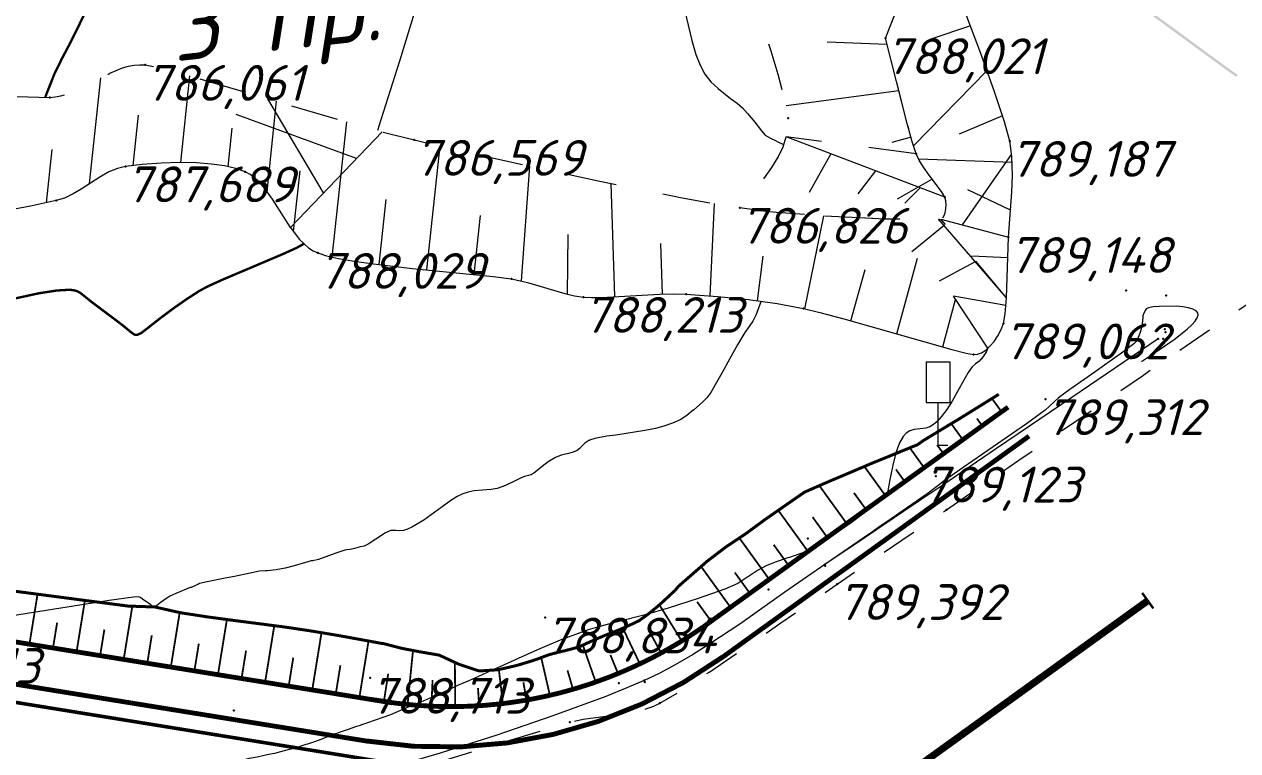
# Model space of a CAD drawing. Header units: metres. Extents: x 629572 to 645168, y 4785785 to 4790166.
# Drawn here: x 634550.4 to 634601.2, y 4788249.6 to 4788280 of the extents above; entities that cross this region are included whole.
import ezdxf

# ---------------------------------------------------------------- set-up
doc = ezdxf.new("R2010")
doc.units = ezdxf.units.M
for name, pattern in [('Сплошная', [0]), ('Сплошная_0_50', [0]), ('Штриховая 1.5-1.5', [3, 1.5, -1.5]), ('Штриховая 2', [4, 2, -2]), ('Штриховая 2_0_50', [2, 1, -1]), ('Штрихпунктирная 2', [10, 5, -2.5, 0, -2.5])]:
    doc.linetypes.add(name, pattern=pattern)
doc.layers.get('0').update_dxf_attribs({"linetype": 'CONTINUOUS'})
for name, color, linetype in [('Горизонтали', 7, 'CONTINUOUS'), ('Границы частей обочин', 7, 'CONTINUOUS'), ('Дороги  грунтовые_полевые и лесные', 7, 'CONTINUOUS'), ('Дорожн. знаки (прочие)', 7, 'CONTINUOUS'), ('Дорожные полосы', 7, 'CONTINUOUS'), ('Нурсултан', 7, 'CONTINUOUS'), ('Общая поверхность по верху_ ПЧ или ДП_откосы', 7, 'CONTINUOUS'), ('ПК57+22_00', 7, 'CONTINUOUS'), ('Проезжие части улиц и тротуаров (без бортового камня)', 7, 'CONTINUOUS'), ('Риска для шага 20 м', 7, 'CONTINUOUS'), ('Тротуары и пешеходные дорожки (бордюр)', 7, 'CONTINUOUS'), ('Укрепленная часть обочины', 7, 'CONTINUOUS')]:
    doc.layers.add(name, color=color, linetype=linetype)
doc.layers.add('ЛЭП в.напряж.', color=10, linetype='SIL_KAB_VYSVOLT', lineweight=13)
doc.styles.add('ISOCPEUR', font='isocpeui.ttf')
doc.styles.get("Standard").update_dxf_attribs({"font": 'isocpeui.ttf'})
doc.linetypes.add('SIL_KAB_VYSVOLT', pattern='A,1.5,["<<",Standard,S=1.6,R=0,X=-1.5,Y=-0.8],5,0,1.5,[">>",Standard,S=1.6,R=0,X=-2.14,Y=-0.8],-2,8,-2', length=20)

# ---------------------------------------------------------------- blocks, each defined once
blk = doc.blocks.new('15 - 206.3.а знаки дорожн прочие')
at = {"color": 7, "linetype": 'Continuous', "lineweight": 0, "true_color": 0xffffff, "flags": 128}
blk.add_lwpolyline([(0.5, 3.5), (-0.5, 3.5), (-0.5, 1.8), (0, 1.8), (0.5, 1.8), (0.5, 3.5)], close=True, dxfattribs=at)
at = {"color": 7, "linetype": 'Continuous', "lineweight": 0, "flags": 128}
blk.add_lwpolyline([(0.4, 0), (0, 0), (0, 1.8)], dxfattribs=at)
at = {"color": 7, "style": 'ISOCPEUR', "flags": 1}
for tag in ['X', 'Отметка', 'Имя объекта CREDO-III', 'Код объекта CREDO-III', 'Номер', 'Примечание', 'Y']:
    blk.add_attdef(tag, (0, 0), '', height=2.5, dxfattribs=at)
blk = doc.blocks.new('Риска для шага 20 м')
at = {"color": 7, "linetype": 'Continuous', "lineweight": 0, "const_width": 0.1, "flags": 128}
blk.add_lwpolyline([(0, 0.4), (0, -0.4)], dxfattribs=at)

msp = doc.modelspace()

# ---------------------------------------------------------------- hatches: boundary and pattern name
at = {"layer": 'Дороги  грунтовые_полевые и лесные'}
msp.add_hatch(color=7, dxfattribs=at).paths.add_polyline_path([(634597.088, 4788280.777), (634597.323, 4788280.61), (634597.893, 4788280.197), (634599.034, 4788279.361), (634600.133, 4788278.553), (634600.136, 4788278.551), (634600.139, 4788278.549), (634600.659, 4788278.171), (634600.668, 4788278.165), (634601.127, 4788277.835), (634601.186, 4788277.917), (634600.726, 4788278.246), (634600.718, 4788278.252), (634600.198, 4788278.63), (634600.195, 4788278.632), (634600.192, 4788278.634), (634599.094, 4788279.441), (634599.093, 4788279.442), (634597.955, 4788280.276), (634597.955, 4788280.276), (634597.952, 4788280.278), (634597.949, 4788280.281), (634597.949, 4788280.281), (634597.385, 4788280.688), (634597.385, 4788280.688), (634597.377, 4788280.694), (634597.377, 4788280.694), (634597.146, 4788280.859)])

# ---------------------------------------------------------------- linework, layer by layer
at = {"layer": 'Горизонтали', "color": 34, "linetype": 'Сплошная', "lineweight": 0, "const_width": 0.1, "flags": 128}
for points, elevation in [([(634568.261, 4788318.598), (634568.232, 4788318.577), (634568.197, 4788318.526), (634568.184, 4788318.42), (634568.22, 4788318.026), (634568.242, 4788317.892), (634568.33, 4788317.202), (634568.339, 4788316.575), (634568.27, 4788315.94), (634568.122, 4788315.301), (634568.002, 4788314.931), (634567.848, 4788314.528), (634567.441, 4788313.625), (634566.904, 4788312.599), (634566.211, 4788311.397), (634565.806, 4788310.744), (634565.5, 4788310.344), (634565.122, 4788309.973), (634564.537, 4788309.503), (634563.095, 4788308.438), (634561.461, 4788307.236), (634560.275, 4788306.333), (634559.118, 4788305.402), (634558.129, 4788304.54), (634557.292, 4788303.735), (634556.601, 4788302.98), (634556.24, 4788302.528), (634555.948, 4788302.105), (634555.715, 4788301.694), (634555.532, 4788301.283), (634555.397, 4788300.862), (634555.308, 4788300.425), (634555.264, 4788299.968), (634555.265, 4788299.485), (634555.302, 4788299.034), (634555.373, 4788298.539), (634555.478, 4788298.004), (634555.615, 4788297.434), (634555.786, 4788296.827), (634555.984, 4788296.207), (634556.203, 4788295.594), (634556.427, 4788295.035), (634556.705, 4788294.441), (634556.989, 4788293.953), (634557.085, 4788293.79), (634557.115, 4788293.687), (634557.095, 4788293.556), (634557.002, 4788293.32), (634556.811, 4788292.842), (634556.646, 4788292.341), (634556.475, 4788291.72), (634556.278, 4788290.915), (634555.82, 4788288.803), (634555.432, 4788286.755), (634555.43, 4788286.742), (634555.202, 4788285.51), (634555.134, 4788285.265), (634555.06, 4788285.116), (634555.058, 4788285.113), (634554.927, 4788284.897), (634554.783, 4788284.641), (634554.594, 4788284.268), (634554.174, 4788283.363), (634553.738, 4788282.383), (634553.424, 4788281.675), (634552.897, 4788280.515), (634552.57, 4788279.831), (634552.273, 4788279.24), (634551.969, 4788278.664), (634551.947, 4788278.624), (634551.639, 4788278.005), (634551.307, 4788277.169), (634551.237, 4788276.984)], 786), ([(634562.07, 4788270.849), (634562.021, 4788270.814), (634561.763, 4788270.672), (634561.219, 4788270.425), (634559.911, 4788269.869), (634558.675, 4788269.345), (634558.041, 4788269.058), (634557.679, 4788268.861), (634557.175, 4788268.535), (634556.632, 4788268.156), (634556.076, 4788267.743), (634555.539, 4788267.321), (634555.512, 4788267.299), (634555.257, 4788267.105), (634555.096, 4788267.029), (634555.03, 4788267.025), (634554.964, 4788267.043), (634554.813, 4788267.152), (634554.804, 4788267.159), (634554.523, 4788267.394), (634554.15, 4788267.68), (634553.803, 4788267.938), (634553.576, 4788268.107), (634553.177, 4788268.409), (634552.814, 4788268.7), (634552.809, 4788268.705), (634552.681, 4788268.803), (634552.56, 4788268.862), (634552.416, 4788268.901), (634552.243, 4788268.917), (634551.718, 4788268.886), (634550.968, 4788268.77), (634550.1, 4788268.581), (634549.993, 4788268.556), (634549.024, 4788268.334), (634548.044, 4788268.128), (634547.117, 4788267.95), (634546.295, 4788267.807), (634545.581, 4788267.693), (634544.862, 4788267.59), (634544.202, 4788267.512), (634543.87, 4788267.488), (634543.624, 4788267.498), (634543.388, 4788267.543), (634543.081, 4788267.641), (634543.063, 4788267.647), (634542.69, 4788267.757), (634542.298, 4788267.81), (634541.692, 4788267.826), (634540.96, 4788267.852), (634540.743, 4788267.882), (634540.55, 4788267.928), (634540.156, 4788268.091), (634539.301, 4788268.525), (634537.654, 4788269.41), (634537.402, 4788269.548), (634536.369, 4788270.108), (634535.789, 4788270.385), (634535.573, 4788270.457), (634535.432, 4788270.463), (634535.349, 4788270.408), (634535.291, 4788270.268), (634535.189, 4788269.933), (634535.11, 4788269.674), (634535.023, 4788269.443), (634534.899, 4788269.286), (634534.758, 4788269.175), (634534.586, 4788269.079), (634534.387, 4788268.999), (634534.163, 4788268.935), (634533.845, 4788268.877), (634533.366, 4788268.816), (634532.857, 4788268.748), (634532.488, 4788268.663), (634532.138, 4788268.529), (634532.109, 4788268.517), (634531.634, 4788268.329), (634531.515, 4788268.288), (634531.267, 4788268.197), (634531.223, 4788268.177), (634530.998, 4788268.091), (634530.715, 4788268.033), (634530.176, 4788267.973), (634529.433, 4788267.887), (634529.192, 4788267.837), (634528.964, 4788267.769), (634528.29, 4788267.492), (634528.258, 4788267.478), (634527.208, 4788267.023), (634526.251, 4788266.608), (634525.517, 4788266.284), (634525.515, 4788266.283), (634525.436, 4788266.253), (634525.389, 4788266.262), (634525.359, 4788266.313), (634525.342, 4788266.413), (634525.348, 4788266.806), (634525.407, 4788267.622), (634525.585, 4788269.794), (634525.844, 4788272.829), (634526.008, 4788274.702), (634526.021, 4788274.854), (634526.028, 4788274.928), (634526.035, 4788275.006), (634526.035, 4788275.01), (634526.036, 4788275.022)], 788)]:
    msp.add_lwpolyline(points, dxfattribs=dict(at, elevation=elevation))
at = {"layer": 'Горизонтали', "color": 34, "linetype": 'Сплошная', "lineweight": 0, "true_color": 0xa55200, "flags": 128}
for points, elevation in [([(634573.004, 4788318.704), (634572.941, 4788318.659), (634572.895, 4788318.614), (634572.864, 4788318.546), (634572.84, 4788318.315), (634572.864, 4788317.948), (634572.94, 4788317.447), (634573.147, 4788316.396), (634573.385, 4788315.201), (634573.54, 4788314.313), (634573.643, 4788313.552), (634573.692, 4788312.921), (634573.689, 4788312.332), (634573.628, 4788311.774), (634573.513, 4788311.238), (634573.314, 4788310.593), (634573.142, 4788310.04), (634573.007, 4788309.399), (634572.892, 4788308.517), (634572.789, 4788307.728), (634572.662, 4788307.16), (634572.427, 4788306.401), (634572.178, 4788305.621), (634572.091, 4788305.331), (634571.747, 4788304.241), (634571.421, 4788303.385), (634571.056, 4788302.614), (634570.649, 4788301.928), (634570.233, 4788301.356), (634569.723, 4788300.754), (634569.119, 4788300.12), (634568.299, 4788299.324), (634567.699, 4788298.742), (634567.203, 4788298.199), (634567.033, 4788297.969), (634566.904, 4788297.752), (634566.811, 4788297.541), (634566.75, 4788297.328), (634566.72, 4788297.103), (634566.718, 4788296.857), (634566.753, 4788296.537), (634566.827, 4788296.218), (634566.94, 4788295.904), (634567.09, 4788295.595), (634567.278, 4788295.295), (634567.502, 4788295.002), (634567.762, 4788294.719), (634568.058, 4788294.445), (634568.625, 4788294.007), (634569.348, 4788293.533), (634570.218, 4788293.028), (634571.351, 4788292.424), (634571.663, 4788292.261), (634572.132, 4788292.005), (634572.392, 4788291.841), (634572.498, 4788291.736), (634572.511, 4788291.691), (634572.503, 4788291.636), (634572.437, 4788291.474), (634572.287, 4788291.242), (634571.664, 4788290.465), (634571.322, 4788290.066), (634570.388, 4788288.963), (634569.68, 4788288.068), (634569.09, 4788287.245), (634568.624, 4788286.499), (634568.414, 4788286.112), (634568.222, 4788285.714), (634567.881, 4788284.873), (634567.593, 4788283.959), (634567.281, 4788282.737), (634567.161, 4788282.246), (634566.703, 4788280.55), (634566.079, 4788278.497), (634565.294, 4788276.044), (634565.148, 4788275.593)], 786.5), ([(634576.996, 4788292.422), (634576.993, 4788292.009), (634576.963, 4788290.916), (634576.886, 4788290.05), (634576.783, 4788289.442), (634576.605, 4788288.665), (634576.473, 4788288.097), (634576.334, 4788287.368), (634576.194, 4788286.417), (634576.186, 4788286.36), (634576.183, 4788286.336), (634576.098, 4788285.56), (634576.099, 4788285.293), (634576.128, 4788285.062), (634576.191, 4788284.834), (634576.296, 4788284.593), (634576.446, 4788284.324), (634576.702, 4788283.921), (634576.702, 4788283.921), (634577.038, 4788283.382), (634577.293, 4788282.908), (634577.513, 4788282.41), (634577.698, 4788281.887), (634577.877, 4788281.246), (634578.098, 4788280.301), (634578.317, 4788279.367), (634578.487, 4788278.774), (634578.665, 4788278.323), (634578.872, 4788277.946), (634579.112, 4788277.636), (634579.419, 4788277.346), (634579.948, 4788276.935), (634580.218, 4788276.731), (634580.438, 4788276.536), (634580.653, 4788276.304), (634580.963, 4788275.938), (634581.203, 4788275.626), (634581.231, 4788275.587), (634581.392, 4788275.395), (634581.619, 4788275.264), (634581.647, 4788275.251), (634581.821, 4788275.166), (634581.919, 4788275.117), (634582.13, 4788275.017), (634582.171, 4788274.997)], 787), ([(634581.217, 4788268.432), (634581.155, 4788268.265), (634580.997, 4788267.85), (634580.882, 4788267.596), (634580.756, 4788267.416), (634580.547, 4788267.133), (634580.248, 4788266.632), (634579.761, 4788265.754), (634579.699, 4788265.642), (634579.111, 4788264.607), (634578.949, 4788264.383), (634578.785, 4788264.225), (634578.779, 4788264.221), (634578.387, 4788263.878), (634578.383, 4788263.874), (634578.112, 4788263.65), (634577.836, 4788263.474), (634577.518, 4788263.324), (634577.156, 4788263.199), (634576.795, 4788263.107), (634576.351, 4788263.017), (634575.132, 4788262.832), (634574.764, 4788262.781), (634574.263, 4788262.692), (634574.032, 4788262.61), (634574.031, 4788262.609), (634574.011, 4788262.598), (634573.84, 4788262.487), (634573.675, 4788262.322), (634573.654, 4788262.299), (634573.524, 4788262.186), (634573.35, 4788262.112), (634573.16, 4788262.064), (634572.846, 4788261.983), (634572.612, 4788261.894), (634572.298, 4788261.709), (634571.933, 4788261.417), (634571.902, 4788261.391), (634571.704, 4788261.227), (634571.58, 4788261.159), (634571.477, 4788261.135), (634571.31, 4788261.095), (634571.146, 4788261.028), (634570.945, 4788260.924), (634570.518, 4788260.712), (634570.17, 4788260.594), (634569.914, 4788260.549), (634569.555, 4788260.519), (634569.201, 4788260.488), (634568.954, 4788260.444), (634568.725, 4788260.368), (634568.488, 4788260.25), (634568.23, 4788260.087), (634567.86, 4788259.821), (634567.859, 4788259.82), (634567.089, 4788259.268), (634566.595, 4788258.967), (634566.41, 4788258.884), (634566.242, 4788258.834), (634566.09, 4788258.815), (634565.926, 4788258.825), (634565.921, 4788258.825), (634565.708, 4788258.825), (634565.491, 4788258.736), (634565.086, 4788258.473), (634564.763, 4788258.259), (634564.599, 4788258.177), (634564.449, 4788258.142), (634564.386, 4788258.131), (634564.186, 4788258.078), (634564.015, 4788258.032), (634563.871, 4788258.016), (634563.787, 4788258.01), (634563.41, 4788257.883), (634563.41, 4788257.883), (634562.677, 4788257.619), (634562.439, 4788257.566), (634562.371, 4788257.556), (634562.095, 4788257.475), (634562.035, 4788257.456), (634561.669, 4788257.347), (634561.283, 4788257.253), (634560.909, 4788257.185), (634560.552, 4788257.148), (634560.461, 4788257.143), (634560.205, 4788257.122), (634559.894, 4788257.059), (634559.823, 4788257.043), (634559.161, 4788256.906), (634558.768, 4788256.831), (634558.022, 4788256.687), (634557.7, 4788256.604), (634557.7, 4788256.604), (634557.627, 4788256.567), (634557.555, 4788256.535), (634557.345, 4788256.45), (634557.312, 4788256.438), (634556.705, 4788256.194), (634556.454, 4788256.076), (634556.327, 4788255.995), (634556.189, 4788255.901), (634556.048, 4788255.799), (634555.912, 4788255.694), (634555.905, 4788255.688), (634555.8, 4788255.621), (634555.728, 4788255.651), (634555.726, 4788255.653), (634555.655, 4788255.71), (634555.56, 4788255.781), (634555.477, 4788255.84), (634555.415, 4788255.885), (634555.315, 4788255.959), (634555.223, 4788256.031), (634555.223, 4788256.031), (634555.147, 4788256.048), (634554.935, 4788256.034), (634553.918, 4788255.897), (634548.971, 4788255.118), (634547.67, 4788254.903), (634547.669, 4788254.903), (634547.57, 4788254.881), (634547.47, 4788254.86), (634547.376, 4788254.842), (634546.811, 4788254.748), (634544.821, 4788254.421), (634544.309, 4788254.337), (634544.288, 4788254.335), (634544.27, 4788254.334), (634544.253, 4788254.338), (634544.253, 4788254.338), (634543.957, 4788254.317), (634543.601, 4788254.285), (634543.185, 4788254.248), (634542.832, 4788254.215), (634542.832, 4788254.215), (634542.697, 4788254.203), (634542.635, 4788254.197), (634542.568, 4788254.191), (634542.562, 4788254.191), (634542.552, 4788254.19)], 788.5), ([(634597.214, 4788267.828), (634597.212, 4788267.79), (634597.196, 4788267.604), (634597.166, 4788267.4), (634597.125, 4788267.218), (634597.077, 4788267.056), (634597.024, 4788266.912), (634596.967, 4788266.784), (634596.833, 4788266.649), (634596.373, 4788266.305), (634595.082, 4788265.386), (634594.162, 4788264.732), (634593.684, 4788264.383), (634593.501, 4788264.227), (634593.499, 4788264.225), (634593.308, 4788264.036), (634593.122, 4788263.866), (634592.338, 4788263.303), (634590.504, 4788262.033), (634589.69, 4788261.469), (634588.93, 4788260.937), (634588.93, 4788260.937), (634588.926, 4788260.934), (634588.826, 4788260.858), (634588.756, 4788260.799), (634588.755, 4788260.798), (634588.215, 4788260.401), (634586.494, 4788259.2), (634586.297, 4788259.063), (634585.807, 4788258.72), (634585.807, 4788258.72), (634585.791, 4788258.708), (634585.778, 4788258.698), (634585.761, 4788258.686), (634585.499, 4788258.508), (634584.425, 4788257.774), (634584.236, 4788257.645), (634584.176, 4788257.604), (634584.166, 4788257.597), (634584.156, 4788257.59), (634584.156, 4788257.59)], 789.5), ([(634597.156, 4788265.907), (634597.74, 4788266.296), (634598.528, 4788266.837), (634599.069, 4788267.262), (634599.264, 4788267.444), (634599.406, 4788267.604), (634599.496, 4788267.741), (634599.532, 4788267.856), (634599.515, 4788267.955), (634599.442, 4788268.04), (634599.315, 4788268.11), (634599.134, 4788268.165), (634598.895, 4788268.205), (634598.607, 4788268.228), (634597.918, 4788268.221), (634597.642, 4788268.197), (634597.457, 4788268.161), (634597.355, 4788268.115), (634597.307, 4788268.045), (634597.307, 4788268.043), (634597.23, 4788267.864), (634597.214, 4788267.828)], 789.5), ([(634590.715, 4788266.461), (634590.708, 4788266.44), (634590.66, 4788266.325), (634590.559, 4788266.158), (634590.45, 4788266.027), (634590.449, 4788266.026), (634590.448, 4788266.025), (634590.34, 4788265.911), (634590.201, 4788265.81), (634590.194, 4788265.807), (634590.06, 4788265.692), (634589.892, 4788265.448), (634589.517, 4788264.774), (634589.229, 4788264.25), (634589.008, 4788263.894), (634588.772, 4788263.594), (634588.597, 4788263.401), (634588.445, 4788263.268), (634588.289, 4788263.174), (634588.128, 4788263.118), (634587.887, 4788263.089), (634587.637, 4788263.061), (634587.457, 4788263.005), (634587.302, 4788262.907), (634587.172, 4788262.764), (634587.026, 4788262.5), (634586.888, 4788262.125), (634586.759, 4788261.644), (634586.628, 4788261.02), (634586.561, 4788260.664), (634586.53, 4788260.495), (634586.521, 4788260.432), (634586.517, 4788260.405), (634586.515, 4788260.396), (634586.515, 4788260.394)], 789), ([(634586.515, 4788260.394), (634586.423, 4788260.314), (634585.969, 4788259.922), (634585.467, 4788259.51), (634585.035, 4788259.182), (634584.637, 4788258.902), (634584.178, 4788258.592), (634583.774, 4788258.336), (634583.623, 4788258.246), (634583.433, 4788258.131), (634583.389, 4788258.104), (634583.09, 4788257.941), (634582.419, 4788257.707), (634582.341, 4788257.683), (634581.811, 4788257.51), (634581.432, 4788257.354), (634581.078, 4788257.16), (634580.66, 4788256.878), (634580.629, 4788256.857), (634580.244, 4788256.617), (634579.704, 4788256.379), (634578.59, 4788255.976), (634577.334, 4788255.574), (634576.361, 4788255.298), (634575.203, 4788255.002), (634575.138, 4788254.986), (634574.462, 4788254.812), (634573.982, 4788254.665), (634572.804, 4788254.237), (634572.047, 4788253.916), (634571.857, 4788253.83), (634571.047, 4788253.465), (634570.737, 4788253.328), (634570.278, 4788253.124), (634569.933, 4788252.965), (634569.379, 4788252.712), (634569.009, 4788252.55), (634568.512, 4788252.333), (634568.015, 4788252.106), (634567.323, 4788251.793), (634566.672, 4788251.52), (634566.468, 4788251.437), (634566.143, 4788251.301), (634565.695, 4788251.115), (634565.06, 4788250.878), (634564.737, 4788250.769), (634564.67, 4788250.747), (634564.568, 4788250.712), (634564.382, 4788250.65), (634564.273, 4788250.614), (634563.882, 4788250.484), (634563.232, 4788250.256), (634562.921, 4788250.134), (634562.823, 4788250.094), (634562.472, 4788249.963), (634562.217, 4788249.879), (634562.158, 4788249.86), (634562.068, 4788249.831), (634561.792, 4788249.744), (634561.527, 4788249.67), (634561.45, 4788249.652), (634561.239, 4788249.6), (634561.091, 4788249.56), (634560.846, 4788249.495), (634560.673, 4788249.458), (634560.531, 4788249.428), (634560.357, 4788249.387), (634560.108, 4788249.33), (634559.949, 4788249.301), (634559.784, 4788249.273), (634559.565, 4788249.227), (634559.294, 4788249.171), (634559.055, 4788249.146), (634559.055, 4788249.146), (634559.046, 4788249.146), (634558.891, 4788249.148), (634558.889, 4788249.149), (634558.713, 4788249.136), (634558.384, 4788249.074), (634557.732, 4788248.932), (634556.929, 4788248.757), (634556.34, 4788248.668), (634556.109, 4788248.642), (634555.401, 4788248.546), (634554.879, 4788248.457), (634554.699, 4788248.403), (634554.687, 4788248.38), (634554.725, 4788248.36), (634554.752, 4788248.351), (634554.762, 4788248.347), (634554.763, 4788248.347)], 789)]:
    msp.add_lwpolyline(points, dxfattribs=dict(at, elevation=elevation))
at = {"layer": 'Границы частей обочин', "color": 86, "linetype": 'Сплошная', "lineweight": 0, "true_color": 0x128000, "const_width": 0.1, "elevation": 0.005, "flags": 128}
msp.add_lwpolyline([(634574.12, 4788252.364), (634574.312, 4788252.484), (634574.317, 4788252.487)], dxfattribs=at)
at = {"layer": 'Дорожные полосы', "color": 5, "linetype": 'Сплошная', "lineweight": 0, "true_color": 0x0000ff, "const_width": 0.15, "flags": 128}
msp.add_lwpolyline([(637244.441, 4788000.93), (637131.63, 4787983.591), (637131.63, 4787983.591, 0.001264), (637021.379, 4787966.385), (637021.379, 4787966.385), (637021.377, 4787966.385), (637021.377, 4787966.385), (637021.377, 4787966.385), (637021.377, 4787966.385), (637021.375, 4787966.385), (637021.375, 4787966.385, -0.001203), (636935.478, 4787952.969, -0.000718), (636884.183, 4787944.923, -0.000664), (636836.753, 4787937.617, -0.000191), (636823.101, 4787935.601), (636823.101, 4787935.601), (636823.096, 4787935.6), (636815.096, 4787934.423), (636807.106, 4787933.252), (636801.625, 4787932.48), (636796.143, 4787931.715), (636790.66, 4787930.958), (636785.176, 4787930.211), (636779.69, 4787929.476), (636774.203, 4787928.754), (636768.713, 4787928.048), (636763.221, 4787927.358), (636757.727, 4787926.688), (636752.23, 4787926.037), (636746.731, 4787925.409), (636741.229, 4787924.805), (636735.725, 4787924.226), (636730.217, 4787923.674), (636724.707, 4787923.152), (636724.705, 4787923.152), (636724.703, 4787923.151, -0.004041), (636708.844, 4787921.822, -0.058457), (636479.579, 4787930.231), (636473.504, 4787931.19), (636467.429, 4787932.185), (636461.352, 4787933.214), (636455.275, 4787934.276), (636449.196, 4787935.366), (636443.115, 4787936.485), (636437.033, 4787937.628), (636430.948, 4787938.793), (636424.861, 4787939.979), (636418.771, 4787941.183), (636412.677, 4787942.402), (636406.579, 4787943.635), (636400.477, 4787944.878), (636394.37, 4787946.129), (636388.258, 4787947.387), (636382.14, 4787948.649), (636381.591, 4787948.762), (636381.591, 4787948.762, 0.011051), (636063.817, 4788007.011), (636063.817, 4788007.011), (635781.832, 4788052.283), (635777.235, 4788053), (635777.233, 4788053.001), (635777.233, 4788053.001), (635777.231, 4788053.001, -0.00032), (635726.733, 4788060.908), (635726.731, 4788060.908), (635726.731, 4788060.908), (635726.729, 4788060.909), (635683.06, 4788067.776), (635653.445, 4788072.569), (635554.802, 4788088.991), (634323.13, 4788288.35), (634307.455, 4788291.647), (634287.712, 4788294.843)], format="xyb", dxfattribs=at)
at = {"layer": 'Дорожные полосы', "color": 6, "linetype": 'Сплошная', "lineweight": 0, "true_color": 0xff00ff, "const_width": 0.2, "flags": 128}
for points in [[(634564.72, 4788250.006), (634469.598, 4788265.403)], [(634564.725, 4788250.005), (634469.598, 4788265.403)], [(634592.447, 4788262.785), (634579.616, 4788253.529)], [(634592.447, 4788262.785), (634579.616, 4788253.529)]]:
    msp.add_lwpolyline(points, dxfattribs=at)
for points in [[(634564.72, 4788250.006, 0.198912), (634579.616, 4788253.529)], [(634564.72, 4788250.006, 0.198912), (634579.616, 4788253.529)], [(634564.721, 4788250.012, 0.198912), (634579.613, 4788253.534)], [(634564.721, 4788250.012, 0.198912), (634579.613, 4788253.534)]]:
    msp.add_lwpolyline(points, format="xyb", dxfattribs=at)
at = {"layer": 'Нурсултан', "color": 251, "linetype": 'Сплошная', "lineweight": 0, "flags": 128}
for points in [[(634588.83, 4788271.929), (634588.89, 4788272.022), (634588.935, 4788272.147), (634588.964, 4788272.306), (634588.973, 4788272.48), (634588.96, 4788272.65), (634588.927, 4788272.791), (634588.784, 4788273.03), (634588.261, 4788273.713), (634588.021, 4788274.051), (634587.838, 4788274.354), (634587.716, 4788274.617), (634587.571, 4788275.069), (634587.361, 4788275.825), (634586.429, 4788279.452), (634587.978, 4788283.386), (634584.541, 4788286.576), (634584.231, 4788286.844), (634583.921, 4788287.154), (634583.607, 4788287.508), (634583.285, 4788287.91), (634582.663, 4788288.788), (634581.618, 4788290.413), (634581.236, 4788290.98), (634580.834, 4788291.514), (634580.471, 4788291.913), (634580.102, 4788292.251), (634579.7, 4788292.58), (634579.262, 4788292.905), (634578.782, 4788293.228), (634577.7, 4788293.873), (634576.164, 4788294.689)], [(634588.759, 4788271.871), (634591.591, 4788271.122), (634591.723, 4788273.005), (634591.751, 4788273.724), (634591.728, 4788274.489), (634591.69, 4788274.83), (634591.636, 4788275.148), (634591.415, 4788275.96), (634590.989, 4788277.246), (634590.389, 4788278.922), (634589.499, 4788281.307), (634589.417, 4788281.667), (634589.196, 4788282.234), (634587.978, 4788283.386)], [(634561.507, 4788271.53), (634560.762, 4788272.708), (634560.422, 4788273.18), (634560.222, 4788273.408), (634560.022, 4788273.595), (634559.819, 4788273.744), (634559.61, 4788273.857), (634559.222, 4788273.998), (634558.75, 4788274.107), (634558.198, 4788274.186), (634557.57, 4788274.232), (634556.855, 4788274.246), (634556.088, 4788274.224), (634555.299, 4788274.167), (634554.6, 4788274.084), (634554.263, 4788274.002), (634553.906, 4788273.853), (634553.524, 4788273.64), (634552.747, 4788273.136), (634552.407, 4788272.935), (634552.04, 4788272.76), (634551.697, 4788272.651), (634550.695, 4788272.438), (634549.438, 4788272.199), (634548.2, 4788271.986), (634547.019, 4788271.804), (634545.966, 4788271.664), (634545.01, 4788271.56), (634544.158, 4788271.492), (634543.415, 4788271.462), (634542.764, 4788271.467), (634542.005, 4788271.504), (634541.139, 4788271.572), (634540.169, 4788271.67), (634537.974, 4788271.953), (634535.285, 4788272.37), (634535.139, 4788272.367), (634534.805, 4788272.308), (634534.656, 4788272.3), (634533.758, 4788272.3), (634533.101, 4788272.334), (634532.545, 4788272.407), (634532.123, 4788272.519), (634531.76, 4788272.68), (634531.159, 4788272.983), (634527.833, 4788274.748), (634527.264, 4788275.027), (634526.933, 4788275.16), (634526.698, 4788275.192), (634526.431, 4788275.158), (634526.139, 4788275.066), (634525.538, 4788274.812), (634525.285, 4788274.721), (634525.022, 4788274.663), (634524.792, 4788274.66), (634524.556, 4788274.71), (634524.279, 4788274.813), (634523.953, 4788274.971), (634523.009, 4788275.479), (634522.735, 4788275.593), (634522.509, 4788275.652), (634522.256, 4788275.667), (634521.96, 4788275.638), (634521.646, 4788275.573), (634520.884, 4788275.379), (634520.522, 4788275.334)], [(634565.355, 4788275.536), (634561.507, 4788271.53), (634561.704, 4788271.257), (634561.892, 4788271.03), (634562.08, 4788270.839), (634562.269, 4788270.681), (634562.463, 4788270.554), (634562.662, 4788270.458), (634563.019, 4788270.344), (634563.524, 4788270.23), (634564.176, 4788270.115), (634564.981, 4788269.998), (634566.626, 4788269.804), (634569.995, 4788269.473), (634570.769, 4788269.381), (634571.44, 4788269.227), (634572.997, 4788268.754), (634573.405, 4788268.665), (634573.777, 4788268.614), (634574.117, 4788268.597), (634574.539, 4788268.6), (634576.962, 4788268.732), (634577.571, 4788268.744), (634578.091, 4788268.731), (634579.399, 4788268.64), (634580.695, 4788268.505), (634581.903, 4788268.335), (634582.996, 4788268.134), (634583.683, 4788267.971), (634584.688, 4788267.702), (634589.207, 4788266.421), (634589.813, 4788266.264), (634590.122, 4788266.205), (634590.29, 4788266.218), (634590.462, 4788266.28), (634590.638, 4788266.391), (634590.812, 4788266.548), (634590.985, 4788266.754), (634591.143, 4788266.994), (634591.276, 4788267.253), (634591.371, 4788267.506), (634591.445, 4788267.91), (634591.501, 4788268.575), (634588.676, 4788271.848)], [(634588.927, 4788272.791), (634582.276, 4788275.318)], [(634591.501, 4788268.575), (634591.591, 4788271.122)]]:
    msp.add_lwpolyline(points, dxfattribs=at)
at = {"layer": 'Нурсултан', "color": 251, "linetype": 'Штриховая 2', "lineweight": 0, "flags": 128}
for points in [[(634581.343, 4788273.569), (634581.677, 4788274.041), (634581.939, 4788274.477), (634582.141, 4788274.906), (634582.276, 4788275.318), (634582.346, 4788275.718), (634582.351, 4788276.11), (634582.289, 4788276.535), (634582.151, 4788277.141), (634581.936, 4788277.932), (634581.642, 4788278.915), (634580.895, 4788281.23), (634579.961, 4788283.998), (634579.385, 4788285.706), (634578.764, 4788287.53), (634578.063, 4788289.516), (634576.164, 4788294.689)], [(634518.958, 4788275.668), (634521.927, 4788282.028), (634524.396, 4788280.624), (634525.361, 4788280.1), (634526.35, 4788279.622), (634526.784, 4788279.442), (634527.187, 4788279.298), (634527.772, 4788279.129), (634528.458, 4788278.972), (634529.243, 4788278.826), (634530.128, 4788278.693), (634531.047, 4788278.578), (634532.056, 4788278.473), (634534.908, 4788278.24), (634535.226, 4788278.161), (634535.945, 4788277.906), (634536.297, 4788277.838), (634541.677, 4788277.494), (634546.723, 4788277.192), (634549.93, 4788277.024), (634551.432, 4788276.978), (634551.656, 4788276.996), (634551.887, 4788277.039), (634552.129, 4788277.107), (634552.386, 4788277.201), (634552.855, 4788277.417), (634553.939, 4788277.988), (634554.468, 4788278.21), (634554.722, 4788278.285), (634554.963, 4788278.33), (634555.194, 4788278.347), (634555.418, 4788278.335), (634556.068, 4788278.208), (634557.144, 4788277.926), (634563.72, 4788275.99), (634565.355, 4788275.536), (634566.694, 4788275.194), (634570.279, 4788274.37), (634574.393, 4788273.484), (634577.914, 4788272.776), (634579.278, 4788272.523), (634580.326, 4788272.349), (634581.037, 4788272.254), (634581.871, 4788272.166), (634583.891, 4788272.015), (634586.426, 4788271.896), (634588.676, 4788271.848), (634588.759, 4788271.871), (634588.83, 4788271.929), (634588.89, 4788272.022), (634588.935, 4788272.147), (634588.964, 4788272.306), (634588.973, 4788272.48), (634588.96, 4788272.65), (634588.927, 4788272.791), (634588.784, 4788273.03), (634588.261, 4788273.713), (634588.021, 4788274.051), (634587.838, 4788274.354), (634587.716, 4788274.617), (634587.571, 4788275.069), (634587.361, 4788275.825), (634586.429, 4788279.452), (634587.978, 4788283.386)], [(634587.716, 4788274.617), (634582.276, 4788275.318)], [(634581.037, 4788272.254), (634580.326, 4788272.349)], [(634583.891, 4788272.015), (634586.426, 4788271.896)], [(634591.501, 4788268.575), (634588.759, 4788271.871)]]:
    msp.add_lwpolyline(points, dxfattribs=at)
at = {"layer": 'Нурсултан', "color": 251, "linetype": 'Continuous', "lineweight": 0, "flags": 128}
for points in [[(634589.998, 4788279.97), (634588.294, 4788279.398)], [(634586.497, 4788279.187), (634583.994, 4788279.286)], [(634590.686, 4788278.092), (634587.609, 4788274.951)], [(634553.097, 4788273.363), (634553.57, 4788277.794)], [(634556.913, 4788274.245), (634557.292, 4788277.882)], [(634562.892, 4788272.972), (634560.567, 4788276.918)], [(634586.995, 4788277.25), (634582.268, 4788276.629)], [(634560.534, 4788273.025), (634560.92, 4788276.814)], [(634554.918, 4788274.122), (634555.14, 4788276.23)], [(634564.278, 4788274.415), (634559.241, 4788276.257)], [(634563.256, 4788270.29), (634563.872, 4788275.948)], [(634591.335, 4788276.201), (634589.516, 4788275.438)], [(634558.901, 4788274.072), (634559.068, 4788275.691)], [(634567.216, 4788269.746), (634567.778, 4788274.945)], [(634587.503, 4788275.315), (634586.701, 4788275.083)], [(634551.285, 4788272.563), (634551.525, 4788274.79)], [(634584.146, 4788274.608), (634583.239, 4788272.992)], [(634591.735, 4788274.25), (634587.819, 4788274.394)], [(634589.657, 4788271.633), (634591.717, 4788274.588)], [(634561.633, 4788271.355), (634561.912, 4788273.898)], [(634571.186, 4788269.285), (634571.531, 4788274.1)], [(634586.015, 4788273.897), (634585.282, 4788272.941)], [(634575.095, 4788268.63), (634574.943, 4788273.373)], [(634588.39, 4788273.545), (634586.929, 4788272.716)], [(634587.885, 4788273.187), (634587.242, 4788272.543)], [(634591.67, 4788272.253), (634589.884, 4788273.098)], [(634565.229, 4788269.969), (634565.524, 4788272.693)], [(634579.09, 4788268.661), (634579.268, 4788272.525)], [(634569.207, 4788269.551), (634569.475, 4788272.022)], [(634583.05, 4788268.121), (634583.85, 4788272.018)], [(634588.888, 4788271.603), (634587.531, 4788270.504)], [(634573.107, 4788268.73), (634573.138, 4788271.239)], [(634577.092, 4788268.734), (634577.025, 4788270.851)], [(634581.078, 4788268.451), (634581.312, 4788270.326)], [(634591.561, 4788270.256), (634590.044, 4788270.327)], [(634586.91, 4788267.072), (634587.776, 4788270.244)], [(634590.194, 4788270.089), (634588.679, 4788269.282)], [(634584.986, 4788267.618), (634585.576, 4788269.763)], [(634588.834, 4788266.527), (634589.371, 4788268.508)], [(634590.721, 4788266.466), (634589.277, 4788268.645)], [(634591.474, 4788268.258), (634589.277, 4788268.645)]]:
    msp.add_lwpolyline(points, dxfattribs=at)
at = {"layer": 'Нурсултан', "color": 7}
for p in [(634586.429, 4788279.452, 1.344), (634555.418, 4788278.335, -0.616), (634551.432, 4788276.978, -0.672), (634582.351, 4788276.11, 0.384), (634566.694, 4788275.194, -0.108), (634591.636, 4788275.148, 2.51), (634587.716, 4788274.617, 0.546), (634554.6, 4788274.084, 1.012), (634559.61, 4788273.857, 1.163), (634551.697, 4788272.651, 1.186), (634580.326, 4788272.349, 0.149), (634588.927, 4788272.791, 0.618), (634588.676, 4788271.848, 0.577), (634591.591, 4788271.122, 2.471), (634562.662, 4788270.458, 1.352), (634570.769, 4788269.381, 1.356), (634596.512, 4788268.881, 2.753), (634573.777, 4788268.614, 1.536), (634578.091, 4788268.731, 1.656), (634598.195, 4788268.672, 2.683), (634582.996, 4788268.134, 1.919), (634591.371, 4788267.506, 2.385), (634598.131, 4788267.262, 2.7), (634597.857, 4788266.865, 2.887), (634598.062, 4788266.861, 2.715), (634598.159, 4788267.138, 2.711), (634590.122, 4788266.205, 2.29), (634593.135, 4788264.328, 2.635), (634588.641, 4788262.388, 2.359), (634588, 4788261.504, 2.446), (634588.549, 4788261.111, 2.419), (634588.838, 4788260.737, 2.859), (634588.862, 4788260.655, 2.735), (634588.983, 4788259.697, 2.722), (634583.175, 4788258.499, 2.067), (634583.888, 4788257.412, 2.821), (634583.912, 4788257.357, 2.7), (634584.411, 4788256.583, 2.715), (634581.536, 4788256.354, 2.452), (634572.179, 4788255.18, 2.157), (634564.844, 4788252.655, 2.036), (634576.326, 4788252.543, 2.796), (634575.262, 4788252.428, 2.503), (634576.349, 4788252.477, 2.674), (634576.987, 4788251.592, 2.687), (634559.131, 4788251.283, 2.028), (634573.209, 4788250.805, 2.633)]:
    msp.add_point(p, dxfattribs=at)
at = {"layer": 'Общая поверхность по верху_ ПЧ или ДП_откосы', "color": 30, "linetype": 'Штриховая 2_0_50', "lineweight": 0, "true_color": 0xff7f27, "const_width": 0.125, "flags": 128}
for points in [[(634470.37, 4788270.175), (634470.376, 4788270.175), (634471.811, 4788270.223), (634491.419, 4788266.19), (634510.846, 4788261.04), (634530.699, 4788258.525), (634535.636, 4788257.958), (634535.641, 4788257.957), (634535.646, 4788257.957), (634536.742, 4788257.819), (634537.854, 4788257.754), (634538.957, 4788257.63), (634540.06, 4788257.506), (634541.164, 4788257.382), (634542.267, 4788257.258), (634543.37, 4788257.135), (634544.476, 4788257.026), (634545.575, 4788256.879), (634546.74, 4788256.723), (634547.904, 4788256.563), (634549.069, 4788256.406), (634550.234, 4788256.252), (634550.244, 4788256.251), (634550.288, 4788256.245), (634550.531, 4788256.213), (634550.584, 4788256.206), (634551.357, 4788256.104), (634552.483, 4788255.956), (634553.609, 4788255.809), (634554.709, 4788255.665), (634555.826, 4788255.627), (634556.91, 4788255.384), (634558.006, 4788255.215), (634559.105, 4788255.067), (634560.205, 4788254.925), (634561.305, 4788254.782), (634562.402, 4788254.617), (634563.491, 4788254.436), (634563.496, 4788254.435), (634563.501, 4788254.434), (634565.376, 4788254.092), (634565.381, 4788254.091)], [(634577.611, 4788256.309), (634577.614, 4788256.313), (634577.749, 4788256.478), (634577.752, 4788256.482), (634577.755, 4788256.486), (634578.965, 4788257.544), (634579.76, 4788258.15), (634580.593, 4788258.705), (634581.399, 4788259.298), (634582.22, 4788259.868), (634583.041, 4788260.437), (634583.979, 4788260.849), (634584.924, 4788261.248), (634585.868, 4788261.649), (634587.773, 4788262.425), (634588.027, 4788262.604), (634589.235, 4788263.337), (634589.24, 4788263.339), (634589.244, 4788263.342), (634589.479, 4788263.481), (634591.177, 4788264.536), (634591.181, 4788264.539)], [(634577.606, 4788256.316), (634577.603, 4788256.314), (634577.603, 4788256.313), (634577.471, 4788256.184), (634577.082, 4788255.823), (634577.064, 4788255.807), (634576.897, 4788255.66), (634576.613, 4788255.422), (634576.533, 4788255.358), (634576.106, 4788255.048), (634575.821, 4788254.911), (634575.29, 4788254.676), (634575.049, 4788254.578), (634574.752, 4788254.464), (634574.272, 4788254.266), (634574.195, 4788254.229), (634573.618, 4788253.966), (634573.504, 4788253.926), (634572.981, 4788253.789), (634572.69, 4788253.721), (634572.315, 4788253.619), (634571.893, 4788253.461), (634571.64, 4788253.374), (634571.089, 4788253.206), (634570.926, 4788253.162), (634570.266, 4788253.011), (634570.173, 4788252.994), (634569.424, 4788252.946), (634569.382, 4788252.957), (634568.569, 4788253.225), (634567.772, 4788253.594), (634567.746, 4788253.608), (634566.97, 4788253.742), (634566.947, 4788253.746), (634566.171, 4788253.894), (634566.159, 4788253.897), (634565.386, 4788254.099), (634565.382, 4788254.1)]]:
    msp.add_lwpolyline(points, dxfattribs=at)
at = {"layer": 'Общая поверхность по верху_ ПЧ или ДП_откосы', "color": 30, "linetype": 'Сплошная_0_50', "lineweight": 0, "true_color": 0xff7f27, "const_width": 0.1, "flags": 128}
for points in [[(634469.878, 4788267.13), (634469.883, 4788267.129), (634471.274, 4788266.904), (634491.017, 4788263.708), (634510.76, 4788260.513), (634530.503, 4788257.317), (634535.404, 4788256.524), (634535.409, 4788256.523), (634535.414, 4788256.522), (634536.503, 4788256.346), (634537.598, 4788256.169), (634538.692, 4788255.992), (634539.787, 4788255.815), (634540.881, 4788255.637), (634541.976, 4788255.46), (634543.07, 4788255.283), (634544.165, 4788255.106), (634545.259, 4788254.929), (634546.419, 4788254.741), (634547.579, 4788254.553), (634548.739, 4788254.366), (634549.898, 4788254.178), (634549.908, 4788254.176), (634549.952, 4788254.169), (634550.193, 4788254.13), (634550.247, 4788254.122), (634551.016, 4788253.997), (634552.137, 4788253.816), (634553.257, 4788253.634), (634554.352, 4788253.457), (634555.446, 4788253.28), (634556.541, 4788253.103), (634557.635, 4788252.926), (634558.73, 4788252.748), (634559.824, 4788252.571), (634560.919, 4788252.394), (634562.013, 4788252.217), (634563.103, 4788252.041), (634563.108, 4788252.04), (634563.113, 4788252.039), (634564.994, 4788251.734), (634564.999, 4788251.734)], [(634578.739, 4788254.746), (634578.743, 4788254.748), (634578.91, 4788254.869), (634578.914, 4788254.872), (634578.918, 4788254.875), (634580.215, 4788255.811), (634581.026, 4788256.396), (634581.837, 4788256.981), (634582.648, 4788257.566), (634583.459, 4788258.151), (634584.269, 4788258.735), (634585.081, 4788259.321), (634585.892, 4788259.906), (634586.703, 4788260.491), (634588.324, 4788261.66), (634588.576, 4788261.842), (634589.719, 4788262.667), (634589.723, 4788262.669), (634589.727, 4788262.672), (634589.947, 4788262.831), (634591.565, 4788263.998), (634591.569, 4788264.001)], [(634565, 4788251.74), (634565.005, 4788251.739), (634565.905, 4788251.6), (634565.918, 4788251.598), (634566.811, 4788251.507), (634566.838, 4788251.505), (634567.724, 4788251.458), (634567.753, 4788251.458), (634568.639, 4788251.456), (634569.509, 4788251.496), (634569.554, 4788251.499), (634570.365, 4788251.576), (634570.466, 4788251.588), (634571.192, 4788251.692), (634571.374, 4788251.722), (634571.989, 4788251.84), (634572.274, 4788251.902), (634572.752, 4788252.017), (634573.165, 4788252.127), (634573.479, 4788252.218), (634574.045, 4788252.397), (634574.17, 4788252.439), (634574.823, 4788252.676), (634574.91, 4788252.71), (634575.439, 4788252.926), (634575.76, 4788253.066), (634576.019, 4788253.185), (634576.591, 4788253.465), (634576.898, 4788253.626), (634577.402, 4788253.906), (634577.5, 4788253.962), (634577.847, 4788254.17), (634578.054, 4788254.299), (634578.076, 4788254.312), (634578.564, 4788254.633), (634578.731, 4788254.748), (634578.732, 4788254.749), (634578.735, 4788254.75)]]:
    msp.add_lwpolyline(points, dxfattribs=at)
at = {"layer": 'Общая поверхность по верху_ ПЧ или ДП_откосы', "color": 30, "linetype": 'Continuous', "lineweight": 0, "true_color": 0xff7f27, "const_width": 0.075, "flags": 128}
for points in [[(634591.296, 4788263.804), (634590.894, 4788264.36)], [(634589.674, 4788262.634), (634589.188, 4788263.308)], [(634590.485, 4788263.219), (634590.264, 4788263.525)], [(634588.052, 4788261.464), (634587.452, 4788262.295)], [(634588.863, 4788262.049), (634588.596, 4788262.418)], [(634586.43, 4788260.294), (634585.549, 4788261.514)], [(634587.241, 4788260.879), (634586.87, 4788261.393)], [(634584.808, 4788259.124), (634583.663, 4788260.71)], [(634585.619, 4788259.709), (634585.112, 4788260.411)], [(634583.186, 4788257.954), (634581.943, 4788259.676)], [(634583.997, 4788258.539), (634583.381, 4788259.392)], [(634581.564, 4788256.783), (634580.312, 4788258.518)], [(634582.375, 4788257.368), (634581.751, 4788258.233)], [(634579.942, 4788255.613), (634578.71, 4788257.321)], [(634580.753, 4788256.198), (634580.122, 4788257.072)], [(634550.575, 4788254.068), (634550.914, 4788256.163)], [(634552.549, 4788253.749), (634552.898, 4788255.902)], [(634554.523, 4788253.429), (634554.884, 4788255.659)], [(634577.899, 4788254.202), (634576.963, 4788255.718)], [(634579.131, 4788255.028), (634578.542, 4788255.844)], [(634556.498, 4788253.11), (634556.868, 4788255.394)], [(634558.472, 4788252.79), (634558.846, 4788255.102)], [(634551.562, 4788253.909), (634551.734, 4788254.97)], [(634553.536, 4788253.589), (634553.713, 4788254.681)], [(634560.446, 4788252.471), (634560.831, 4788254.844)], [(634562.421, 4788252.151), (634562.809, 4788254.549)], [(634576.143, 4788253.246), (634575.433, 4788254.739)], [(634555.511, 4788253.269), (634555.7, 4788254.441)], [(634557.485, 4788252.95), (634557.67, 4788254.094)], [(634564.395, 4788251.831), (634564.779, 4788254.201)], [(634574.295, 4788252.485), (634573.757, 4788254.03)], [(634577.034, 4788253.701), (634576.64, 4788254.425)], [(634559.459, 4788252.63), (634559.649, 4788253.801)], [(634561.434, 4788252.311), (634561.627, 4788253.508)], [(634566.415, 4788251.547), (634566.642, 4788253.804)], [(634572.376, 4788251.927), (634572.012, 4788253.506)], [(634575.23, 4788252.84), (634574.91, 4788253.619)], [(634563.408, 4788251.991), (634563.601, 4788253.186)], [(634568.412, 4788251.456), (634568.396, 4788253.305)], [(634570.407, 4788251.581), (634570.239, 4788253.006)], [(634573.343, 4788252.179), (634573.114, 4788252.973)], [(634565.424, 4788251.674), (634565.604, 4788252.834)], [(634567.412, 4788251.475), (634567.462, 4788252.562)], [(634571.396, 4788251.727), (634571.266, 4788252.474)], [(634569.411, 4788251.491), (634569.364, 4788252.235)]]:
    msp.add_lwpolyline(points, dxfattribs=at)
at = {"layer": 'ПК57+22_00', "color": 1, "linetype": 'Штрихпунктирная 2', "lineweight": 0, "true_color": 0xff0000, "const_width": 0.3, "flags": 128}
msp.add_lwpolyline([(634564.979, 4788232.49), (634597.42, 4788255.891)], dxfattribs=at)
msp.add_lwpolyline([(634564.979, 4788232.49), (634597.42, 4788255.891)], dxfattribs=at)
at = {"layer": 'Проезжие части улиц и тротуаров (без бортового камня)', "linetype": 'Штриховая 1.5-1.5', "lineweight": 0, "flags": 128}
msp.add_lwpolyline([(634558.801, 4788247.857), (634559.817, 4788247.818), (634560.888, 4788247.845), (634561.902, 4788247.926), (634562.981, 4788248.062), (634563.968, 4788248.222), (634565.045, 4788248.429), (634566.178, 4788248.702), (634567.791, 4788249.157), (634570.938, 4788250.118), (634570.993, 4788250.135), (634573.209, 4788250.805), (634573.766, 4788250.924), (634574.491, 4788251.026), (634574.714, 4788251.053), (634575.784, 4788251.203), (634576.129, 4788251.278), (634576.44, 4788251.367), (634576.725, 4788251.471), (634576.987, 4788251.592), (634577.758, 4788252.051), (634579.072, 4788252.915), (634582.057, 4788254.959), (634582.627, 4788255.354), (634584.411, 4788256.583), (634585.937, 4788257.618), (634587.461, 4788258.657), (634588.604, 4788259.438), (634588.983, 4788259.697), (634591.981, 4788261.748), (634597.194, 4788265.315), (634603.514, 4788269.639)], dxfattribs=at)
at = {"layer": 'Тротуары и пешеходные дорожки (бордюр)', "color": 7, "linetype": 'Сплошная', "lineweight": 0, "flags": 128}
msp.add_lwpolyline([(634597.857, 4788266.865), (634597.857, 4788266.865), (634594.246, 4788264.41), (634591.089, 4788262.264), (634588.838, 4788260.737), (634587.878, 4788260.086), (634587.193, 4788259.622), (634585.545, 4788258.51), (634583.888, 4788257.412), (634582.217, 4788256.243), (634581.791, 4788255.938), (634580.326, 4788254.908), (634579.122, 4788254.107), (634578.35, 4788253.626), (634577.63, 4788253.206), (634576.956, 4788252.846), (634576.326, 4788252.543), (634575.605, 4788252.233), (634574.715, 4788251.879), (634572.504, 4788251.066), (634570.148, 4788250.263), (634567.773, 4788249.504), (634565.638, 4788248.876), (634564.785, 4788248.648), (634564.105, 4788248.487), (634563.512, 4788248.372), (634562.897, 4788248.279), (634562.257, 4788248.207), (634561.588, 4788248.156), (634560.379, 4788248.114), (634559.018, 4788248.129), (634556.42, 4788248.254)], dxfattribs=at)
at = {"layer": 'Укрепленная часть обочины', "color": 30, "linetype": 'Сплошная', "lineweight": 0, "true_color": 0xff7f27, "const_width": 0.2, "flags": 128}
for points in [[(634565.221, 4788251.698), (634469.461, 4788267.197)], [(634565.773, 4788251.608), (634469.723, 4788267.155)], [(634591.569, 4788264.001), (634578.652, 4788254.683)], [(634578.739, 4788254.746), (634578.743, 4788254.748), (634578.91, 4788254.869), (634578.914, 4788254.872), (634578.918, 4788254.875), (634580.215, 4788255.811), (634581.026, 4788256.396), (634581.837, 4788256.981), (634582.648, 4788257.566), (634583.459, 4788258.151), (634584.269, 4788258.735), (634585.081, 4788259.321), (634585.892, 4788259.906), (634586.703, 4788260.491), (634588.324, 4788261.66), (634588.576, 4788261.842), (634589.719, 4788262.667), (634589.723, 4788262.669), (634589.727, 4788262.672), (634589.947, 4788262.831), (634591.565, 4788263.998), (634591.569, 4788264.001)], [(634578.739, 4788254.746), (634591.569, 4788264.001)], [(634591.569, 4788264.001), (634578.914, 4788254.872)], [(634565, 4788251.74), (634565.005, 4788251.739), (634565.905, 4788251.6), (634565.918, 4788251.598), (634566.811, 4788251.507), (634566.838, 4788251.505), (634567.724, 4788251.458), (634567.753, 4788251.458), (634568.639, 4788251.456), (634569.509, 4788251.496), (634569.554, 4788251.499), (634570.365, 4788251.576), (634570.466, 4788251.588), (634571.192, 4788251.692), (634571.374, 4788251.722), (634571.989, 4788251.84), (634572.274, 4788251.902), (634572.752, 4788252.017), (634573.165, 4788252.127), (634573.479, 4788252.218), (634574.045, 4788252.397), (634574.17, 4788252.439), (634574.823, 4788252.676), (634574.91, 4788252.71), (634575.439, 4788252.926), (634575.76, 4788253.066), (634576.019, 4788253.185), (634576.591, 4788253.465), (634576.898, 4788253.626), (634577.402, 4788253.906), (634577.5, 4788253.962), (634577.847, 4788254.17), (634578.054, 4788254.299), (634578.076, 4788254.312), (634578.564, 4788254.633), (634578.731, 4788254.748), (634578.732, 4788254.749), (634578.735, 4788254.75)], [(634565, 4788251.74), (634565.221, 4788251.701), (634565.442, 4788251.666), (634565.664, 4788251.633), (634565.886, 4788251.603), (634566.108, 4788251.575), (634566.331, 4788251.551), (634566.554, 4788251.529), (634566.778, 4788251.509), (634567.001, 4788251.493), (634567.225, 4788251.479), (634567.45, 4788251.468), (634567.674, 4788251.46), (634567.898, 4788251.454), (634568.123, 4788251.452), (634568.347, 4788251.452), (634568.572, 4788251.454), (634568.797, 4788251.46), (634569.021, 4788251.468), (634569.246, 4788251.479), (634569.47, 4788251.493), (634569.695, 4788251.51), (634569.919, 4788251.529), (634570.143, 4788251.551), (634570.366, 4788251.576), (634570.59, 4788251.603), (634570.813, 4788251.634), (634571.036, 4788251.667), (634571.258, 4788251.703), (634571.48, 4788251.741), (634571.701, 4788251.783), (634571.922, 4788251.827), (634572.143, 4788251.873), (634572.363, 4788251.923), (634572.582, 4788251.975), (634572.801, 4788252.03), (634573.019, 4788252.087), (634573.237, 4788252.147), (634573.454, 4788252.21), (634573.67, 4788252.276), (634573.885, 4788252.344), (634574.099, 4788252.415), (634574.313, 4788252.489), (634574.526, 4788252.565), (634574.738, 4788252.644), (634574.948, 4788252.725), (634575.158, 4788252.809), (634575.367, 4788252.895), (634575.575, 4788252.985), (634575.782, 4788253.076), (634575.988, 4788253.171), (634576.192, 4788253.267), (634576.396, 4788253.367), (634576.598, 4788253.469), (634576.799, 4788253.573), (634576.999, 4788253.68), (634577.197, 4788253.789), (634577.394, 4788253.901), (634577.59, 4788254.015), (634577.785, 4788254.132), (634577.978, 4788254.251), (634578.169, 4788254.372), (634578.359, 4788254.496), (634578.548, 4788254.622), (634578.735, 4788254.75)], [(634565, 4788251.74), (634565.221, 4788251.701), (634565.442, 4788251.666), (634565.664, 4788251.633), (634565.886, 4788251.603), (634566.108, 4788251.575), (634566.331, 4788251.551), (634566.554, 4788251.529), (634566.778, 4788251.509), (634567.001, 4788251.493), (634567.225, 4788251.479), (634567.45, 4788251.468), (634567.674, 4788251.46), (634567.898, 4788251.454), (634568.123, 4788251.452), (634568.347, 4788251.452), (634568.572, 4788251.454), (634568.797, 4788251.46), (634569.021, 4788251.468), (634569.246, 4788251.479), (634569.47, 4788251.493), (634569.695, 4788251.51), (634569.919, 4788251.529), (634570.143, 4788251.551), (634570.366, 4788251.576), (634570.59, 4788251.603), (634570.813, 4788251.634), (634571.036, 4788251.667), (634571.258, 4788251.703), (634571.48, 4788251.741), (634571.701, 4788251.783), (634571.922, 4788251.827), (634572.143, 4788251.873), (634572.363, 4788251.923), (634572.582, 4788251.975), (634572.801, 4788252.03), (634573.019, 4788252.087), (634573.237, 4788252.147), (634573.454, 4788252.21), (634573.67, 4788252.276), (634573.885, 4788252.344), (634574.099, 4788252.415), (634574.313, 4788252.489), (634574.526, 4788252.565), (634574.738, 4788252.644), (634574.948, 4788252.725), (634575.158, 4788252.809), (634575.367, 4788252.895), (634575.575, 4788252.985), (634575.782, 4788253.076), (634575.988, 4788253.171), (634576.192, 4788253.267), (634576.396, 4788253.367), (634576.598, 4788253.469), (634576.799, 4788253.573), (634576.999, 4788253.68), (634577.197, 4788253.789), (634577.394, 4788253.901), (634577.59, 4788254.015), (634577.785, 4788254.132), (634577.978, 4788254.251), (634578.169, 4788254.372), (634578.359, 4788254.496), (634578.548, 4788254.622), (634578.735, 4788254.75)], [(634565, 4788251.74), (634565.221, 4788251.701), (634565.442, 4788251.666), (634565.664, 4788251.633), (634565.886, 4788251.603), (634566.108, 4788251.575), (634566.331, 4788251.551), (634566.554, 4788251.529), (634566.778, 4788251.509), (634567.001, 4788251.493), (634567.225, 4788251.479), (634567.45, 4788251.468), (634567.674, 4788251.46), (634567.898, 4788251.454), (634568.123, 4788251.452), (634568.347, 4788251.452), (634568.572, 4788251.454), (634568.797, 4788251.46), (634569.021, 4788251.468), (634569.246, 4788251.479), (634569.47, 4788251.493), (634569.695, 4788251.51), (634569.919, 4788251.529), (634570.143, 4788251.551), (634570.366, 4788251.576), (634570.59, 4788251.603), (634570.813, 4788251.634), (634571.036, 4788251.667), (634571.258, 4788251.703), (634571.48, 4788251.741), (634571.701, 4788251.783), (634571.922, 4788251.827), (634572.143, 4788251.873), (634572.363, 4788251.923), (634572.582, 4788251.975), (634572.801, 4788252.03), (634573.019, 4788252.087), (634573.237, 4788252.147), (634573.454, 4788252.21), (634573.67, 4788252.276), (634573.885, 4788252.344), (634574.099, 4788252.415), (634574.313, 4788252.489), (634574.526, 4788252.565), (634574.738, 4788252.644), (634574.948, 4788252.725), (634575.158, 4788252.809), (634575.367, 4788252.895), (634575.575, 4788252.985), (634575.782, 4788253.076), (634575.988, 4788253.171), (634576.192, 4788253.267), (634576.396, 4788253.367), (634576.598, 4788253.469), (634576.799, 4788253.573), (634576.999, 4788253.68), (634577.197, 4788253.789), (634577.394, 4788253.901), (634577.59, 4788254.015), (634577.785, 4788254.132), (634577.978, 4788254.251), (634578.169, 4788254.372), (634578.359, 4788254.496), (634578.548, 4788254.622), (634578.735, 4788254.75)]]:
    msp.add_lwpolyline(points, dxfattribs=at)

# ---------------------------------------------------------------- block references
at = {"layer": 'Дорожн. знаки (прочие)', "color": 7, "linetype": 'Continuous'}
msp.add_blockref('15 - 206.3.а знаки дорожн прочие', (634588.641, 4788262.388, 795.239), dxfattribs=at)
at = {"layer": 'Риска для шага 20 м', "color": 7, "linetype": 'Continuous', "rotation": 35.80582800000001}
msp.add_blockref('Риска для шага 20 м', (634597.42, 4788255.891), dxfattribs=at)
msp.add_blockref('Риска для шага 20 м', (634597.42, 4788255.891), dxfattribs=at)

# ---------------------------------------------------------------- texts
at = {"layer": 'ЛЭП в.напряж.', "color": 1, "insert": (634556.703, 4788277.7), "char_height": 2.8505, "attachment_point": 7, "rotation": 6.1056, "style": 'ISOCPEUR'}
msp.add_mtext('10кВ\\P3 пр.', dxfattribs=at)
at = {"layer": 'Нурсултан', "color": 251, "char_height": 1.5, "attachment_point": 1, "style": 'ISOCPEUR'}
for s, insert in [('788,021', (634586.429, 4788279.452, 1.344)), ('786,061', (634555.418, 4788278.335, -0.616)), ('786,569', (634566.694, 4788275.194, -0.108)), ('789,187', (634591.636, 4788275.148, 2.51)), ('787,689', (634554.6, 4788274.084, 1.012)), ('786,826', (634580.326, 4788272.349, 0.149)), ('789,148', (634591.591, 4788271.122, 2.471)), ('788,029', (634562.662, 4788270.458, 1.352)), ('788,213', (634573.777, 4788268.614, 1.536)), ('789,062', (634591.371, 4788267.506, 2.385)), ('789,312', (634593.135, 4788264.328, 2.635)), ('789,123', (634588, 4788261.504, 2.446)), ('789,392', (634584.411, 4788256.583, 2.715)), ('788,834', (634572.179, 4788255.18, 2.157)), ('788,513', (634544.291, 4788253.904, 1.836)), ('788,713', (634564.844, 4788252.655, 2.036))]:
    msp.add_mtext(s, dxfattribs=dict(at, insert=insert))

doc.saveas('drawing.dxf')
